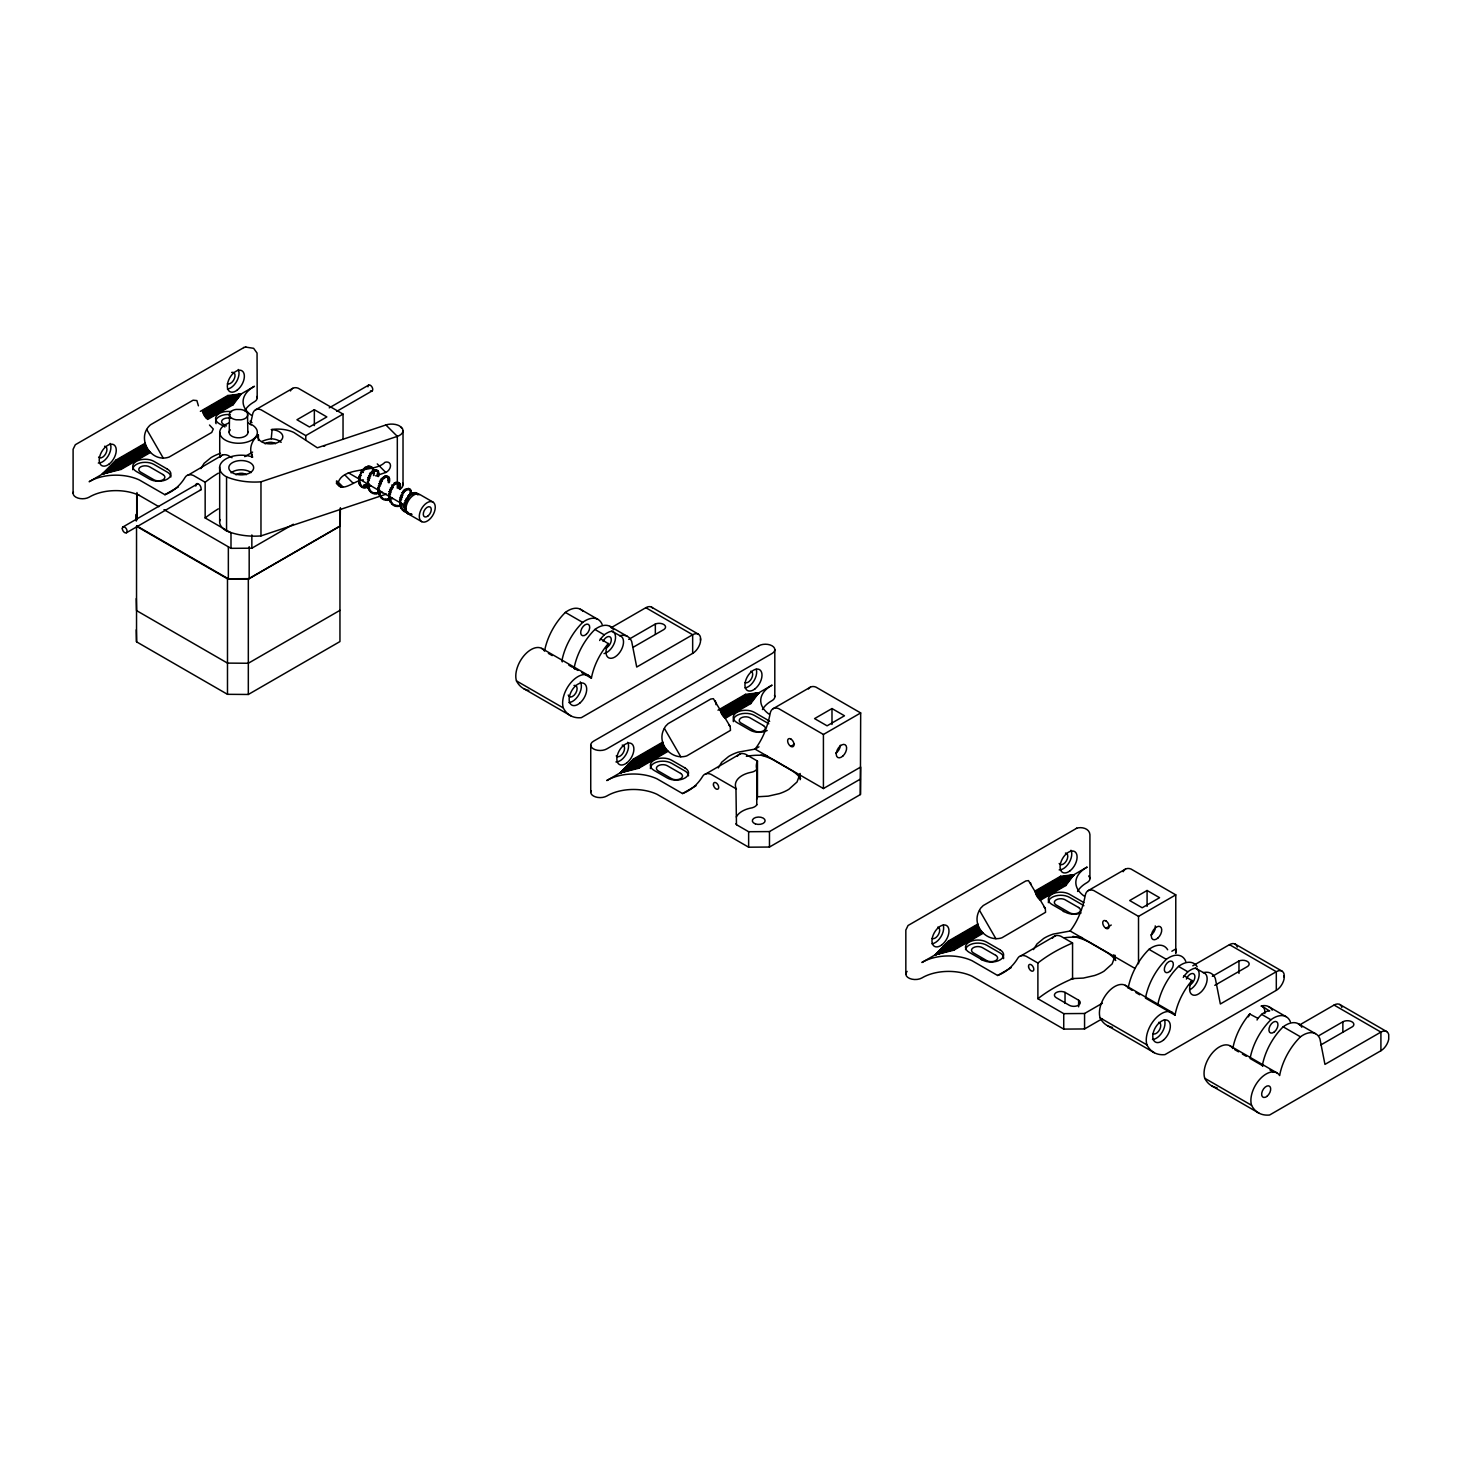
<?xml version="1.0" encoding="UTF-8"?>
<svg xmlns="http://www.w3.org/2000/svg" width="1462" height="1462" viewBox="0 0 1462 1462"><rect width="100%" height="100%" fill="white"/><g stroke="black" fill="none" stroke-linecap="round" stroke-linejoin="round"><path stroke-width="1.5" d="M136.533 641.818L136.533 526.283L227.487 578.806L248.321 578.952L339.952 526.046L339.952 641.562L248.321 694.468L227.487 694.322L136.533 641.818L136.277 629.793M136.715 519.503L136.715 493.9L158.865 506.693M136.971 492.53L136.843 519.887M293.369 524.218L251.848 548.195L230.996 548.341L230.996 532.862L205.155 517.95L205.155 482.259A160.71 92.782 0 0 1 218.295 473.176M386.498 494.065L260.967 535.914A48.118 27.778 0 0 1 226.555 530.944A21.638 12.482 0 0 1 219.684 522.647L219.665 466.999M219.72 432.386L219.72 453.896A18.823 10.874 0 0 0 220.36 456.711M226.555 530.944L226.555 476.868A21.638 12.482 0 0 1 223.668 460.42A21.638 12.482 0 0 1 251.555 456.711L252.67 457.113A45.761 26.426 0 0 1 257.312 435.822L258.39 434.872L258.39 440.409M227.487 694.322L227.487 578.806M340.39 507.716L340.134 526.137L249.18 578.66L228.346 578.806L228.346 546.806M229.26 432.295L229.571 413.125A8.991 5.19 0 0 1 236.131 409.433L240.938 409.488A9.576 5.537 0 0 1 247.517 413.362L247.827 432.533M248.321 694.468L248.321 578.952M249.18 578.66L249.18 546.66M260.967 535.914L260.967 481.82L397.317 436.37A11.422 6.597 0 0 0 402.635 428.969L399.674 426.009A11.422 6.597 0 0 0 385.895 424.967L317.364 447.811L293.807 432.441A25.494 14.711 0 0 0 272.133 429.426L271.238 438.783L269.373 439.093A25.494 14.711 0 0 0 261.808 441.469M340.134 526.137L340.134 509.068M397.317 488.217L397.317 436.37L385.895 424.967M403.019 484.763L403.019 430.669M809.674 687.652A14.73 8.516 60 0 1 815.851 687.067L860.679 712.944L860.424 779.063L769.469 831.586L748.635 831.714L736.464 824.696L735.953 787.981A23.337 13.469 0 0 1 749.458 772.667L752.546 771.973A8.991 5.19 0 0 0 756.768 769.158A32.95 19.024 0 0 1 757.462 761.081L745.73 754.301A15.625 9.028 60 0 0 737.378 756.238M718.281 767.952L721.735 762.195L728.624 756.494A41.393 23.904 0 0 1 738.091 752.181L755.068 749.092L823.417 788.548L860.679 767.038L860.424 794.524L769.469 847.046L748.635 847.192L748.635 831.714M736.318 816.984A23.337 13.469 0 0 1 752.217 807.792L752.546 807.664A8.991 5.19 0 0 0 756.768 804.849L756.768 769.158M756.567 799.44A32.95 19.024 0 0 1 757.462 796.772L757.462 761.081M769.469 847.046L769.469 831.586M860.424 794.524L860.424 779.063M1102.366 1003.224L1084.566 1013.495L1063.733 1013.641L1037.892 998.729L1037.892 963.019A160.71 92.782 0 0 1 1072.56 943.008L1072.56 978.699L1073.693 978.699M1102.366 1018.685L1084.566 1028.956L1063.733 1029.102L1063.733 1013.641M1084.566 1028.956L1084.566 1013.495M222.498 455.047L187.812 475.314M740.137 753.899L705.452 774.166M1055.235 935.826L1020.549 956.093M1175.686 952.968L1175.777 948.966L1171.848 951.232M407.204 511.919A4.185 3.235 -85.3 0 0 406.71 511.663L405.815 512.065A4.295 3.399 -36.2 0 0 406.454 512.449L405.595 512.321A4.295 3.436 -69.5 0 1 404.956 511.956L404.225 511.554A4.295 3.454 -52.7 0 1 403.567 511.188L403.494 509.891A4.295 3.344 -36.7 0 0 402.854 509.525L402.251 510A4.295 3.344 -36.7 0 0 403.037 510.476L403.786 510.476A4.295 3.454 -52.7 0 1 404.608 510.896L405.248 511.243A4.295 3.436 -69.5 0 1 405.906 511.627L407.368 512.486L406.418 512.285A4.185 3.235 -85.3 0 0 407.149 512.76L408.282 512.998L407.386 513.4A4.313 3.491 -52.6 0 1 406.747 513.016L406.619 511.079M800.153 773.489L797.046 781.987L788.895 789.279A41.393 23.904 0 0 1 779.447 793.592L768.226 796.15L757.462 796.772M1115.25 955.399L1112.162 963.897L1103.993 971.207A41.393 23.904 0 0 1 1094.545 975.519L1083.342 978.078L1071.317 978.626M247.827 414.751L247.517 416.14A8.991 5.19 0 0 1 240.956 419.832L236.15 419.777A9.576 5.537 0 0 1 229.589 415.902L229.26 414.514M367.894 486.17L368.461 486.097A4.331 2.431 60.3 0 1 369.1 486.48L369.082 487.084A4.331 2.431 60.3 0 1 368.442 486.7M409.36 514.076L408.519 514.021A4.313 3.491 -69.7 0 1 407.88 513.637L407.788 512.486M200.824 468.644L204.095 463.344L211.003 457.643A41.393 23.904 0 0 1 220.451 453.33M198.412 405.815L196.858 400.57L193.094 400.204L150.513 424.784C135.601 437.558 150.604 463.564 169.135 457.058L211.716 432.46L213.269 429.024L209.505 425.04M664.369 728.35C655.762 743.116 671.369 760.898 686.756 755.909L730.47 730.379L730.196 726.486L713.383 698.672L710.715 699.055L668.134 723.635L665.466 726.34L664.369 728.35L680.799 756.804M979.467 910.278C970.878 925.044 986.466 942.826 1001.872 937.818L1045.568 912.288L1045.293 908.414L1028.48 880.599L1025.812 880.965L983.232 905.563L980.582 908.249L979.467 910.278L995.896 938.732M372.755 471.623L373.029 472.135A4.24 2.686 -5 0 0 373.833 472.61L374.345 472.244A4.24 2.686 -5 0 0 373.541 471.787M1033.47 949.587L1036.978 943.959L1043.74 938.421A41.393 23.904 0 0 1 1053.188 934.108L1070.367 930.983M258.39 434.872L258.299 435.073A12.427 7.164 0 0 0 267.784 443.735A12.427 7.164 0 0 0 282.586 438.07A12.427 7.164 0 0 0 272.462 429.645L271.238 429.572M604.025 653.569A12.427 7.164 -60 0 0 614.442 642.823A12.427 7.164 -60 0 0 612.359 631.328L610.312 631.511A25.494 14.711 -60 0 0 604.226 634.837L600.352 639.113A12.427 7.164 -60 0 0 599.658 640.502M600.535 638.803L608.338 643.719A12.427 7.164 -60 0 0 608.85 657.9A12.427 7.164 -60 0 0 621.387 649.768A12.427 7.164 -60 0 0 620.345 635.933L611.646 631.127M1189.83 989.756A12.427 7.164 -60 0 0 1198.548 978.352A12.427 7.164 -60 0 0 1195.989 968.283L1193.942 968.465A25.494 14.711 -60 0 0 1187.857 971.791L1183.982 976.068A12.427 7.164 -60 0 0 1183.288 977.457M1184.165 975.757L1191.969 980.673A12.427 7.164 -60 0 0 1192.48 994.854A12.427 7.164 -60 0 0 1205.017 986.722A12.427 7.164 -60 0 0 1203.975 972.888L1195.276 968.1M1269.729 1010.845L1267.7 1011.046A25.494 14.711 -60 0 0 1261.615 1014.372L1257.905 1018.338L1249.754 1014.025A12.427 7.164 -60 0 0 1248.457 1016.839M1257.905 1018.338L1257.74 1018.648A12.427 7.164 -60 0 0 1257.028 1020.019M207.659 419.448L233.134 404.736L241.12 393.972L227.816 395.508L200.367 411.352M725.28 718.299L750.774 703.587L758.76 692.824L745.437 694.359L718.006 710.203M1040.377 900.226L1065.871 885.515L1073.857 874.751L1060.553 876.286L1035.059 890.998M608.521 643.426L607.278 644.852A45.761 26.426 -60 0 0 591.397 678.204L581.785 672.648M1192.151 980.381L1190.909 981.806A45.761 26.426 -60 0 0 1175.028 1015.158L1145.477 998.107A45.761 26.426 -60 0 1 1166.311 959.346A25.494 14.711 -60 0 1 1185.773 961.429M1249.919 1013.733L1248.694 1015.158A45.761 26.426 -60 0 0 1232.795 1048.51L1232.356 1047.815A21.638 12.5 -60 0 0 1213.021 1052.165A21.638 12.5 -60 0 0 1204.725 1078.262A48.118 27.778 -60 0 0 1217.078 1087.783M145.177 443.224L115.772 460.201L102.468 474.035L121.09 469.412L150.513 452.434M662.816 742.075L633.412 759.052L620.107 772.886L638.73 768.263L668.134 751.285M977.914 924.002L948.509 940.98L935.205 954.796L953.827 950.19L983.232 933.213M790.832 746.369L794.378 744.195M1105.93 928.297L1111.248 925.026M145.286 444.064L115.882 461.042L102.468 474.035L120.432 468.9L149.837 451.922M202.432 411.06L227.926 396.348L241.12 393.972L232.476 404.225L206.983 418.936M145.469 444.923L116.065 461.901L102.468 474.035L119.774 468.315L149.179 451.338M202.615 411.918L228.109 397.207L241.12 393.972L231.818 403.622L206.325 418.351M145.725 445.782L116.32 462.76L102.468 474.035L119.153 467.657L148.557 450.68M202.889 412.796L228.364 398.084L241.12 393.972L231.179 402.964L205.703 417.693M146.054 446.659L116.649 463.637L102.468 474.035L118.55 466.945L147.954 449.967M203.2 413.673L228.693 398.962L241.12 393.972L230.594 402.251L205.1 416.962M146.456 447.536L102.468 474.035L147.406 449.181M203.602 414.532L241.12 393.972L204.552 416.195M146.894 448.377L89.164 481.711A37.208 21.491 0 0 1 139.365 479.975L164.914 494.704L178.382 486.919M204.04 415.372L254.425 386.297A37.208 21.491 0 0 0 251.409 415.281M255.484 409.835L292.747 388.325M314.348 409.707L296.95 419.758L309.451 426.977L326.848 416.926L314.348 409.707L314.348 425.606M122.899 526.996L197.571 483.885M244.739 456.656L252.597 452.105M329.242 407.861L368.552 385.164M126.481 532.735L201.171 489.624M336.753 411.334L372.134 390.902M250.66 422.664A165.626 95.633 60 0 0 252.579 414.386A14.73 8.516 60 0 1 260.949 409.725L305.777 435.603L343.04 414.093L343.04 438.892M339.952 610.348L248.321 663.255L227.487 663.108L136.533 610.586L136.277 598.561M611.098 627.746L645.82 607.699A11.422 6.597 -60 0 1 652.82 608.32M628.733 639.387L655.341 624.018A6.433 3.71 0 0 1 664.004 624.621A6.433 3.71 0 0 1 663.657 629.665L633.119 647.282M645.82 607.699L692.659 634.746A11.422 6.597 -60 0 1 700.462 637.14L700.462 641.964A11.422 6.597 -60 0 1 692.659 653.386L581.346 717.659A48.118 27.778 -60 0 1 563.309 707.937L516.47 680.908A21.638 12.5 -60 0 1 517.329 667.44L518.279 664.954A21.638 12.5 -60 0 1 544.12 650.462L544.54 651.157A45.761 26.426 -60 0 1 565.374 612.414A25.494 14.711 -60 0 1 583.009 611.354M662.926 742.915L633.521 759.893L620.107 772.886L638.053 767.751L667.458 750.774M720.072 709.911L745.547 695.199L758.76 692.824L750.097 703.076L724.622 717.787M663.108 743.774L633.704 760.752L620.107 772.886L637.414 767.166L666.818 750.189M720.254 710.77L745.73 696.058L758.76 692.824L749.439 702.473L723.964 717.202M663.364 744.633L633.96 761.611L620.107 772.886L636.774 766.508L666.179 749.531M720.51 711.647L746.004 696.935L758.76 692.824L748.818 701.815L723.343 716.544M663.693 745.51L634.289 762.488L620.107 772.886L636.189 765.796L665.594 748.818M720.839 712.524L746.314 697.813L758.76 692.824L748.233 701.102L722.74 715.813M664.077 746.388L620.107 772.886L665.046 748.032M721.223 713.383L758.76 692.824L722.191 715.046M664.534 747.228L606.785 780.562A37.208 21.491 0 0 1 657.005 778.826L682.535 793.555L696.022 785.77M721.68 714.224L772.064 685.148A37.208 21.491 0 0 0 769.049 714.132M773.124 708.686L810.387 687.177M860.679 712.944L823.417 734.472L778.588 708.577A14.73 8.516 60 0 0 770.2 713.237A165.626 95.633 60 0 1 755.068 749.092L758.979 746.826M831.988 708.558L814.572 718.61L827.09 725.828L844.488 715.777L831.988 708.558L831.988 724.458M978.023 924.825L948.619 941.802L935.205 954.796L953.169 949.679L982.574 932.701M1035.169 891.838L1060.663 877.127L1073.857 874.751L1065.195 885.003L1039.72 899.715M978.206 925.684L948.801 942.661L935.205 954.796L952.511 949.094L981.916 932.116M1035.352 892.697L1060.845 877.986L1073.857 874.751L1064.555 884.4L1039.062 899.112M978.462 926.561L949.057 943.538L935.205 954.796L951.89 948.436L981.294 931.458M1035.608 893.574L1061.101 878.863L1073.857 874.751L1063.916 883.742L1038.44 898.454M978.791 927.438L949.386 944.415L935.205 954.796L951.287 947.705L980.691 930.727M1035.937 894.452L1061.43 879.74L1073.857 874.751L1063.331 883.03L1037.837 897.741M979.193 928.297L935.205 954.796L980.143 929.96M1036.339 895.311L1073.857 874.751L1037.289 896.974M979.631 929.156L921.901 962.489A37.208 21.491 0 0 1 972.102 960.735L997.632 975.483L1011.119 967.698M1036.777 896.151L1087.161 867.076A37.208 21.491 0 0 0 1084.146 896.06M1088.221 890.614L1125.484 869.104M1147.085 890.486L1129.687 900.537L1142.188 907.756L1159.585 897.705L1147.085 890.486L1147.085 906.385M1134.622 968.209L1070.166 931.002A165.626 95.633 60 0 0 1085.297 895.164A14.73 8.516 60 0 1 1093.686 890.504L1138.514 916.382L1175.777 894.872L1175.777 953.388M1192.791 965.815L1229.469 944.653A11.422 6.597 -60 0 1 1237.254 947.065M1212.363 976.342L1238.972 960.973A6.433 3.71 0 0 1 1247.634 961.594A6.433 3.71 0 0 1 1247.287 966.62L1214.794 985.351M1229.469 944.653L1276.308 971.7A11.422 6.597 -60 0 1 1284.093 974.094L1284.093 978.919A11.422 6.597 -60 0 1 1276.308 990.341L1164.976 1054.614A48.118 27.778 -60 0 1 1146.939 1044.891L1100.1 1017.863A21.638 12.5 -60 0 1 1100.959 1004.394L1101.909 1001.909A21.638 12.5 -60 0 1 1127.75 987.417L1132.027 990.341M1299.48 1025.026L1334.075 1005.052A11.422 6.597 -60 0 1 1341.878 1007.464M1318.834 1035.681L1342.865 1021.792A6.433 3.71 0 0 1 1351.582 1021.591A6.433 3.71 0 0 1 1352.642 1026.598L1320.88 1044.91M1334.075 1005.052L1380.914 1032.099A11.422 6.597 -60 0 1 1388.717 1034.493L1388.717 1039.318A11.422 6.597 -60 0 1 1380.914 1050.739L1269.601 1115.013A48.118 27.778 -60 0 1 1251.563 1105.29L1204.725 1078.262M364.751 485.823L366.268 485.146M244.026 347.463L75.33 444.722L73.1 449.291L73.1 493.334M1076.745 828.223L908.048 925.501L905.837 930.07L905.837 974.112M400.003 505.03L400.168 505.596A4.295 2.65 -6.2 0 0 400.807 505.962L401.666 505.304M368.881 483.959L368.113 483.739A4.203 1.7 10.1 0 1 367.309 483.301L367.766 483.136A4.203 1.7 10.1 0 1 368.588 483.575L368.936 483.922M375.643 475.863L385.822 472.464A6.433 4.55 -45 0 0 390.482 465.3A6.433 4.55 -45 0 0 384.926 462.321C374.747 473.158 342.236 465.83 337.923 483.538C342.053 493.571 356.527 479.043 363.417 479.938M619.632 635.751L620.272 635.568A25.494 14.711 -60 0 1 631.694 641.526L636.719 667.037L692.659 634.746L692.659 653.386M1203.263 972.705L1203.902 972.522A25.494 14.711 -60 0 1 1215.324 978.48L1220.35 1003.992L1276.308 971.7L1276.308 990.341M1269.034 1010.662L1261.688 1005.874A25.494 14.711 -60 0 1 1272.269 1010.151M245.634 347.079L253.639 348.321L257.056 353.073L257.184 397.92M243.624 347.554L245.835 347.024M1076.361 828.333C1081.423 826.487 1089.482 828.333 1089.921 834.656L1089.921 878.699M380.412 491.378L380.888 491.524A4.185 1.754 50.7 0 1 381.673 492L382.258 492.603M382.185 492.639L381.765 492.493A4.185 1.754 50.7 0 1 380.961 492.018M380.284 480.285L380.741 480.431A4.203 1.188 40.5 0 1 381.564 480.888L382.222 481.437M415.921 493.772L415.775 493.005A4.203 3.326 -86 0 0 414.952 492.548L414.422 493.827A4.203 3.107 80.1 0 1 413.472 493.315L413.655 492.657A4.203 3.107 80.1 0 1 414.459 493.133L414.605 493.242M369.612 485.128L370.124 485.311A4.313 1.809 50.7 0 1 370.763 485.695L370.891 486.225M388.161 481.857L388.271 482.387A4.313 2.339 4.7 0 0 388.929 482.771L389.422 482.478M399.802 503.421L399.839 503.86A4.276 2.23 2.6 0 0 400.478 504.226L401.081 504.006A4.276 2.23 2.6 0 0 400.442 503.641M410.036 493.005L410.219 493.626A4.276 2.741 -4.1 0 0 410.877 494.01L411.717 493.955M392.967 487.668L392.51 487.504A4.295 1.206 40.5 0 1 391.853 487.138L391.615 486.7A4.295 1.206 40.5 0 1 392.273 487.065L393.022 487.632M271.238 438.783L272.462 438.874A12.427 7.164 0 0 1 281.143 442.365M767.294 755.744L764.315 755.452A41.393 23.904 0 0 0 746.369 756.329M1082.392 937.672L1079.413 937.361A41.393 23.904 0 0 0 1064.391 937.782M358.921 481.199L358.811 481.711A4.222 2.668 -5.4 0 0 359.634 482.168L360.072 481.766M369.502 474.035L369.886 474.181A4.203 1.188 40.5 0 1 370.708 474.62L371.001 475.059A4.203 1.188 40.5 0 1 370.178 474.62L369.466 474.072M1261.048 1006.057L1261.743 1006.24A12.427 7.164 -60 0 1 1264.849 1013.531M389.056 491.689L391.012 492.731L389.093 491.744M358.848 479.7L358.72 480.121A4.222 2.248 3.4 0 0 359.542 480.578L359.981 480.285A4.331 2.303 3.4 0 0 359.341 479.901L359.177 479.828M373.358 470.453L373.267 471.294A4.331 2.906 67.9 0 0 373.943 471.678L374.034 471.02A4.331 2.906 67.9 0 0 373.377 470.636L372.847 470.874A4.258 2.961 -12.7 0 0 373.486 471.257M411.571 514.386L411.261 514.277A4.313 3.162 80.4 0 1 410.621 513.893L409.835 514.313A4.313 3.381 -85.8 0 1 409.177 513.93M382.112 481.418L381.765 481.29A4.203 1.188 40.5 0 1 380.942 480.834L380.284 480.34M406.966 488.783L406.765 489.459A4.295 3.198 79.4 0 0 407.423 489.843L408.026 488.527A4.295 3.417 -86.5 0 1 408.684 488.911L409.323 489.679A4.295 3.545 -52.3 0 0 410 490.062L410.365 489.404A4.295 3.545 -52.3 0 0 409.707 489.021L408.41 489.606A4.295 3.417 -86.5 0 1 407.752 489.222L407.624 489.149A4.295 3.198 79.4 0 0 406.966 488.783M405.668 510.384L405.084 510.841A4.295 3.198 -22.1 0 0 405.742 511.225L406.399 511.572A4.295 3.399 -36.2 0 1 406.984 511.919L407.112 512.029M367.73 481.272L367.437 481.382A4.222 1.17 16.7 0 0 368.26 481.839L368.716 481.802A4.222 1.17 16.7 0 0 367.894 481.345L367.894 481.345M373.523 475.534L374.016 475.388A4.24 1.773 11.3 0 0 373.559 475.095M402.415 503.951L402.543 504.024A4.276 1.791 50.7 0 1 403.183 504.408L403.329 504.957M379.316 485.951C376.246 484.543 382.057 487.321 379.298 486.097M402.123 494.887C399.181 493.443 404.773 496.312 402.141 495.051M360.401 475.022C363.234 476.813 358.117 473.688 360.328 475.168M361.461 473.615L360.328 472.957L361.114 473.414M343.04 414.093L298.211 388.216A14.73 8.516 60 0 0 290.426 390.939M1175.777 894.872L1130.948 868.995A14.73 8.516 60 0 0 1123.163 871.717M651.54 607.132L698.379 634.179M1235.171 944.087L1282.01 971.133M1339.777 1004.485L1386.616 1031.532M432.916 502.051A11.294 6.524 -60 0 0 419.557 513.911A11.294 6.524 -60 0 0 429.335 519.558A11.294 6.524 -60 0 0 432.916 502.051L419.612 494.375A11.294 6.524 -60 0 0 407.057 503.531A11.294 6.524 -60 0 0 411.9 514.258M348.321 472.774L358.135 478.44M362.064 480.706L403.293 504.518M580.396 609.27L597.684 619.248M609.928 626.321L627.235 636.299M1268.632 1006.624L1285.939 1016.602M1298.183 1023.674L1315.471 1033.671M408.318 513.93L421.623 521.623M565.374 612.414L582.68 622.392A25.494 14.711 -60 0 1 602.143 624.457M574.566 668.956L574.091 668.207A45.761 26.426 -60 0 1 594.924 629.464L604.226 634.837M1128.189 988.111A45.761 26.426 -60 0 1 1149.004 949.368L1166.311 959.346M1157.721 1005.18A45.761 26.426 -60 0 1 1178.555 966.419L1187.857 971.791M1261.615 1014.372L1270.917 1019.745A25.494 14.711 -60 0 1 1290.398 1021.828M1262.803 1066.31L1262.346 1065.579A45.761 26.426 -60 0 1 1283.161 1026.817L1300.467 1036.814A25.494 14.711 -60 0 1 1319.93 1038.879L1324.956 1064.391L1380.914 1032.099L1380.914 1050.739M224.929 426.959L219.227 423.651A12.427 7.164 0 0 1 217.326 414.934A12.427 7.164 0 0 1 231.489 411.699M232.001 457.716L228.09 455.45A15.625 9.028 60 0 0 219.739 457.387M1072.56 943.008L1060.827 936.228A15.625 9.028 60 0 0 1052.476 938.165M541.708 648.397L588.546 675.444M1125.338 985.351L1172.177 1012.398M1229.962 1045.75L1276.801 1072.797M548.396 653.386L552.234 655.597M568.846 665.192L572.336 667.202M574.091 668.207L577.929 670.437M1135.864 992.552L1139.72 994.781M1234.714 1049.625L1238.57 1051.836M1242.408 1054.065L1246.245 1056.277M1262.346 1065.579L1250.101 1058.506A45.761 26.426 -60 0 1 1270.917 1019.745M1270.021 1070.001L1273.877 1072.231M205.155 482.259L193.423 475.479A15.625 9.028 60 0 0 185.071 477.416A115.535 66.704 60 0 1 164.914 494.704M736.464 789.005L711.044 774.33A15.625 9.028 60 0 0 702.692 776.267A115.535 66.704 60 0 1 682.535 793.555M1037.892 963.019L1026.16 956.258A15.625 9.028 60 0 0 1017.808 958.195A115.535 66.704 60 0 1 997.632 975.483M1078.627 1000.209A6.396 3.692 0 0 1 1078.353 1005.271A6.396 3.692 0 0 1 1069.599 1005.436L1056.295 997.742A6.396 3.692 0 0 1 1056.149 992.607A6.396 3.692 0 0 1 1065.03 992.369L1078.627 1000.209L1078.627 1006.843M523.816 688.712L570.655 715.74M1107.447 1025.666L1154.286 1052.713M1212.071 1086.065L1258.91 1113.112M635.184 766.216L638.73 768.263L635.129 764.206L633.412 759.052M164 509.653L230.996 548.341M748.635 847.192L657.005 794.286A37.208 21.491 0 0 0 606.785 796.022A9.412 5.428 0 0 1 595.436 796.881A9.412 5.428 0 0 1 591.05 790.778M1063.733 1029.102L972.102 976.214A37.208 21.491 0 0 0 921.901 977.95A9.412 5.428 0 0 1 909.51 978.407A9.412 5.428 0 0 1 907.098 971.389M136.715 525.9L228.346 578.806M226.427 425.935L222.955 423.925A6.396 3.692 0 0 1 222.955 419.393A6.396 3.692 0 0 1 230.557 418.278M407.587 498.049C410.456 499.894 405.084 496.55 407.532 498.177M393.826 484.671L393.771 484.013A4.295 2.485 58.5 0 1 394.429 484.379L394.484 485.018A4.295 2.485 58.5 0 1 393.991 484.763M1065.871 885.515L1062.271 881.44L1060.553 876.286M750.774 703.587L747.173 699.512L745.437 694.359M953.827 950.19L950.227 946.133L948.509 940.98M233.134 404.736L229.534 400.661L227.816 395.508M121.09 469.412L117.49 465.355L115.772 460.201M415.793 493.425L416.122 492.767A4.203 3.436 -69.8 0 1 416.944 493.242L417.145 493.315A4.203 3.436 -52.5 0 1 417.949 493.79L417.547 494.412A4.203 3.436 -52.5 0 1 416.743 493.937A4.203 3.436 -69.8 0 1 415.939 493.535M418.973 494.869L418.753 494.649A4.203 3.344 -36 0 0 417.949 494.193L417.492 494.741M405.997 509.47L405.266 509.763A4.313 2.979 -13.1 0 1 404.627 509.397L405.23 508.995A4.313 2.979 -13.1 0 1 405.723 509.269M400.899 426.941L401.849 427.891M377.269 463.911L385.822 472.464M344.666 474.766L353.237 483.337M337.046 481.071L342.766 486.791M336.37 481.181L342.071 486.883M337.137 482.624L341.414 486.901M336.498 482.551L340.792 486.846M337.338 483.831L340.189 486.682M336.333 483.264L339.659 486.444M408.19 513.125L407.861 512.797A4.313 3.491 -52.6 0 0 407.222 512.413M1044.014 907.043L1045.293 908.414M728.917 725.134L730.196 726.486M1175.028 1015.158L1174.589 1014.464A21.638 12.5 -60 0 0 1155.236 1018.795A21.638 12.5 -60 0 0 1146.939 1044.891M591.397 678.204L590.959 677.509A21.638 12.5 -60 0 0 571.605 681.84A21.638 12.5 -60 0 0 563.309 707.937M562.322 661.884L561.847 661.153A45.761 26.426 -60 0 1 582.68 622.392M146.748 429.499L163.159 457.953M372.646 473.213L372.974 473.542A4.24 2.266 3.8 0 0 373.779 474.017L374.418 473.852A4.24 2.266 3.8 0 0 373.504 473.286M735.953 823.673L736.464 824.696M1030.436 882.664L1030.966 884.455M715.32 700.737L716.033 704.666M136.405 520.271L136.277 514.258L136.277 521.093M1342.865 1021.792L1342.865 1032.154M1284.276 975.629L1284.276 977.183M1238.972 960.973L1238.972 973.4M1138.514 916.382L1138.514 963.714M1065.03 992.369L1065.03 1003.407M823.417 734.472L823.417 788.548M774.805 649.658L774.805 696.771M700.645 638.675L700.645 640.228M655.341 624.018L655.341 634.38M590.739 745.072L590.739 792.185M305.777 435.603L305.777 440.117M251.848 534.928L251.848 548.195M650.389 768.573A12.427 7.164 0 0 1 657.863 761.757A12.427 7.164 0 0 1 671.588 763.274L684.892 770.949A12.427 7.164 0 0 1 688.511 775.81M756.768 804.849A32.95 19.024 0 0 1 756.585 804.173M756.256 669.267A12.043 6.944 -60 0 1 753.99 680.78A12.043 6.944 -60 0 1 745.017 687.926M750.81 671.204A6.396 3.692 -60 0 1 751.651 678.295A6.396 3.692 -60 0 1 745.053 682.571M622.227 745.09A6.396 3.692 -60 0 1 623.342 752.601A6.396 3.692 -60 0 1 616.233 755.945M767.166 730.507A12.427 7.164 0 0 1 750.17 730.196L736.866 722.502A12.427 7.164 0 0 1 736.866 712.378A12.427 7.164 0 0 1 754.429 712.378L767.733 720.053A12.427 7.164 0 0 1 769.652 721.479M768.774 723.8A12.427 7.164 0 0 0 767.733 723.123L754.429 715.448A12.427 7.164 0 0 0 740.01 714.132A12.427 7.164 0 0 0 733.376 721.643M799.385 774.513A41.393 23.904 0 0 1 800.153 779.721M800.646 778.588A45.158 26.078 0 0 0 791.837 770.602L774.458 760.532A45.158 26.078 0 0 0 760.934 755.178M762.451 709.545A37.208 21.491 0 0 1 772.064 700.609A9.412 5.428 0 0 0 774.495 695.364M808.504 688.967A14.73 8.516 60 0 1 809.053 688.255M627.746 742.294A12.043 6.944 -60 0 1 625.882 754.739A12.043 6.944 -60 0 1 615.941 761.921M840.321 745.236A6.396 3.692 -60 0 1 835.789 753.076M73.429 491.926A9.412 5.428 0 0 0 77.797 498.03A9.412 5.428 0 0 0 89.164 497.171A37.208 21.491 0 0 1 139.365 495.435M205.155 517.95A160.71 92.782 0 0 1 218.295 508.867M231.654 372.408A6.396 3.692 -60 0 1 234.487 378.347A6.396 3.692 -60 0 1 227.432 383.72M132.75 469.722A12.427 7.164 0 0 1 140.242 462.906A12.427 7.164 0 0 1 153.949 464.423L167.253 472.098A12.427 7.164 0 0 1 170.89 476.959M238.233 369.484A12.043 6.944 -60 0 1 236.734 381.271A12.043 6.944 -60 0 1 227.396 389.075M195.798 486.078A3.765 2.175 60 0 1 197.644 483.63A3.765 2.175 60 0 1 200.879 487.248A3.765 2.175 60 0 1 199.709 490.446M104.606 446.239A6.396 3.692 -60 0 1 105.721 453.75A6.396 3.692 -60 0 1 98.594 457.094M250.112 421.202A12.427 7.164 0 0 1 252.012 422.628M250.112 424.272A12.427 7.164 0 0 1 251.135 424.949M244.83 410.694A37.208 21.491 0 0 1 254.425 401.758A9.412 5.428 0 0 0 256.855 396.513M110.125 443.443A12.043 6.944 -60 0 1 108.243 455.888A12.043 6.944 -60 0 1 98.319 463.07M216.084 423.669A12.427 7.164 0 0 1 215.608 421.878M215.645 420.983A12.427 7.164 0 0 1 229.954 414.587M323.796 446.239A7.365 4.24 -60 0 1 325.149 445.672M1251.563 1105.29A21.638 12.5 -60 0 1 1252.422 1091.84L1253.373 1089.354A21.638 12.5 -60 0 1 1279.195 1074.862L1279.634 1075.557A45.761 26.426 -60 0 1 1300.467 1036.814M1283.161 1026.817A25.494 14.711 -60 0 1 1301.82 1027.201M1112.472 1027.384A48.118 27.778 -60 0 1 1100.1 1017.863M1186.413 979.083A6.396 3.692 -60 0 1 1192.133 973.491A6.396 3.692 -60 0 1 1194.71 978.334A6.396 3.692 -60 0 1 1189.538 984.949M1149.004 949.368A25.494 14.711 -60 0 1 1167.663 949.752M1178.555 966.419A25.494 14.711 -60 0 1 1197.195 966.802M1164.392 1019.727A12.427 7.164 -60 0 1 1162.235 1032.099A12.427 7.164 -60 0 1 1152.495 1039.5M1158.653 1022.358A6.396 3.692 -60 0 1 1159.713 1029.486A6.396 3.692 -60 0 1 1152.933 1033.652M1037.892 998.729A160.71 92.782 0 0 1 1072.56 978.699M1065.432 853.059A6.396 3.692 -60 0 1 1066.365 860.917A6.396 3.692 -60 0 1 1059.164 863.475M965.541 949.587A12.427 7.164 0 0 1 973.692 943.52A12.427 7.164 0 0 1 986.686 945.201L999.99 952.877A12.427 7.164 0 0 1 1003.572 958.633M1070.97 850.263A12.043 6.944 -60 0 1 1069.087 862.69A12.043 6.944 -60 0 1 1059.164 869.89M937.818 927.091A6.396 3.692 -60 0 1 938.641 934.181A6.396 3.692 -60 0 1 932.062 938.458M1081.039 912.982A12.427 7.164 0 0 1 1065.268 912.124L1051.964 904.43A12.427 7.164 0 0 1 1051.964 894.287A12.427 7.164 0 0 1 1069.526 894.287L1082.849 901.981A12.427 7.164 0 0 1 1083.872 902.657M1083.872 905.727A12.427 7.164 0 0 0 1082.849 905.051L1069.526 897.357A12.427 7.164 0 0 0 1055.82 895.859A12.427 7.164 0 0 0 1048.345 902.657M1113.788 954.741A41.393 23.904 0 0 1 1115.214 959.894M1115.744 960.516A45.158 26.078 0 0 0 1106.953 952.511L1089.629 942.497A45.158 26.078 0 0 0 1072.98 936.393M981.093 959.456A6.396 3.692 0 0 1 982.427 960.041M1063.294 911.429A6.396 3.692 0 0 1 1064.007 911.648M1077.567 891.473A37.208 21.491 0 0 1 1087.161 882.536A9.412 5.428 0 0 0 1088.66 875.976M943.246 925.135A12.043 6.944 -60 0 1 940.98 936.667A12.043 6.944 -60 0 1 932.025 943.812M1155.254 925.903A6.396 3.692 -60 0 1 1150.886 935.004M528.824 690.429A48.118 27.778 -60 0 1 516.47 680.908M603.093 641.398A6.396 3.692 -60 0 1 608.85 636.518A6.396 3.692 -60 0 1 611.025 641.617A6.396 3.692 -60 0 1 605.908 647.995M594.924 629.464A25.494 14.711 -60 0 1 613.565 629.848M580.304 681.877A12.427 7.164 -60 0 1 579.007 694.45A12.427 7.164 -60 0 1 568.864 702.546M573.999 685.44A6.396 3.692 -60 0 1 575.699 693.226A6.396 3.692 -60 0 1 568.225 695.035M408.666 512.797A4.185 3.034 81 0 1 408.044 512.394M367.949 386.827A3.381 1.955 60 0 1 370.197 385.2A3.381 1.955 60 0 1 372.737 389.257A3.381 1.955 60 0 1 370.489 390.884M260.967 481.82A48.118 27.778 0 0 1 226.555 476.868M219.665 521.093A21.638 12.482 0 0 1 219.976 519.522M265.134 443.827A6.396 3.692 0 0 1 275.477 443.699M236.003 474.821A6.396 3.692 0 0 1 246.347 474.693M402.635 483.045A11.422 6.597 0 0 1 399.674 489.423M231.051 472.829A12.427 7.164 0 0 1 251.153 472.591M247.955 422.975A18.823 10.874 0 0 1 252.963 439.368A18.823 10.874 0 0 1 224.125 439.368A18.823 10.874 0 0 1 229.132 422.975M247.772 431.327A9.412 5.428 0 0 1 237.155 437.759A9.412 5.428 0 0 1 230.247 429.828M251.775 456.948A18.823 10.874 0 0 1 252.213 454.225M387.795 477.252L388.198 477.855A4.313 3.454 -35.5 0 0 388.855 478.238L388.782 476.941A4.313 3.545 -52.3 0 0 388.124 476.557A4.203 3.454 -70 0 0 387.211 476.082L386.955 476.795A4.203 3.454 -70 0 0 387.777 477.233L388.691 477.288A4.313 3.454 -35.5 0 1 389.349 477.672L388.325 477.562A4.313 3.545 -52.3 0 1 387.668 477.179L387.814 477.197M373.797 470.033L374.345 470.746A4.331 3.235 79.4 0 0 375.003 471.111L375.186 470.417A4.331 3.235 79.4 0 0 374.51 470.051L373.34 470.015A4.24 3.162 -21.8 0 1 372.536 469.54L373.249 468.388A4.24 3.363 -36 0 0 372.445 467.913L371.988 468.461A4.24 3.363 -36 0 0 372.792 468.937L373.029 469.064A4.24 3.162 -21.8 0 1 373.833 469.54L373.797 470.143M392.017 485.128L392.73 485.786A4.276 1.882 48.7 0 0 393.388 486.152L393.241 485.603A4.276 1.882 48.7 0 0 392.565 485.238L392.108 485.092M369.539 490.793L369.941 491.378A4.313 3.363 -36.7 0 0 370.58 491.744L371.549 491.817A4.313 3.472 -52.7 0 1 372.189 492.182L371.768 492.822A4.313 3.472 -52.7 0 1 371.129 492.456L371.074 491.177A4.313 3.363 -36.7 0 0 370.434 490.812L369.575 490.739M378.165 492.639L378.585 493.133A4.295 2.668 -6.2 0 0 379.243 493.498L380.01 492.785A4.203 2.357 60.3 0 0 379.206 492.31L379.078 492.749A4.295 2.668 -6.2 0 1 379.736 493.096L379.937 493.352A4.203 2.357 60.3 0 1 379.151 492.877L378.165 492.639M392.328 504.317L392.711 504.902A4.276 3.436 -52.7 0 0 393.351 505.285L394.1 505.669A4.276 3.436 -69.5 0 0 394.722 506.053L395.142 505.413A4.276 3.436 -69.5 0 0 394.502 505.03L393.845 504.701A4.276 3.436 -52.7 0 0 393.205 504.317L392.73 503.677A4.185 3.271 -36.7 0 0 391.926 503.239L391.524 503.823A4.185 3.271 -36.7 0 0 392.328 504.28L392.328 504.317M410.292 493.827L410.822 494.467A4.203 2.412 59.2 0 0 411.626 494.924L411.644 494.339A4.203 2.412 59.2 0 0 410.84 493.882L410.31 493.79M388.124 478.22L388.526 478.787A4.313 3.253 -21.1 0 0 389.184 479.189L389.696 478.677A4.313 3.253 -21.1 0 0 389.038 478.293L388.216 478.129M417.328 493.772L416.378 493.352L417.328 493.845M365.317 484.562L365.847 485.201A4.24 2.412 59.6 0 0 366.651 485.676L366.67 485.092A4.24 2.412 59.6 0 0 365.865 484.616L365.354 484.525M388.143 480.596L388.563 481.108A4.313 2.778 -4.1 0 0 389.203 481.51L389.733 481.108A4.313 2.778 -4.1 0 0 389.075 480.724L388.179 480.541M388.216 479.426L388.618 479.975A4.313 3.052 -12 0 0 389.257 480.358L389.787 479.92A4.313 3.052 -12 0 0 389.13 479.536L388.216 479.426M364.769 467.548L365.299 468.187A4.24 2.431 59.2 0 0 366.121 468.644L366.158 468.078A4.24 2.431 59.2 0 0 365.336 467.602L364.806 467.511M369.886 466.524L370.27 467.146A4.24 3.454 -69.8 0 0 371.092 467.602L371.22 467.657A4.24 3.454 -52.5 0 0 372.024 468.132L372.445 467.529A4.24 3.454 -52.5 0 0 371.64 467.054L371.439 466.963A4.24 3.454 -69.8 0 0 370.635 466.506L369.923 466.469M371.823 467.493L370.855 467.072L371.823 467.584M401.027 508.191L401.429 508.739A4.295 3.143 -22.7 0 0 402.068 509.105L402.598 508.612A4.295 3.143 -22.7 0 0 401.94 508.246L401.027 508.191M397.335 482.369L397.719 482.99A4.185 3.454 -70 0 0 398.523 483.465L398.888 482.825A4.185 3.454 -70 0 0 398.066 482.35L397.335 482.369M359.908 485.22L360.31 485.804A4.222 3.326 -36.2 0 0 361.114 486.243L361.479 485.64A4.331 3.417 -36.2 0 0 360.822 485.256L359.944 485.165M382.861 498.798L383.227 499.401A4.203 3.363 -69.5 0 0 384.031 499.858L384.78 499.84A4.203 3.253 -85.3 0 0 385.566 500.296L385.84 499.638A4.203 3.253 -85.3 0 0 385.054 499.163L384.396 499.145A4.203 3.363 -69.5 0 0 383.592 498.761L382.953 498.688M396.805 505.523L397.317 506.217A4.295 3.107 81 0 0 397.956 506.601L398.157 505.925A4.295 3.107 81 0 0 397.536 505.541L396.896 505.432M377.854 490.958L378.256 491.415A4.295 2.23 2.6 0 0 378.914 491.762L379.426 491.488A4.295 2.23 2.6 0 0 378.786 491.141L377.89 490.921M383.501 476.831L384.031 477.507A4.203 2.833 67.9 0 0 384.853 477.946L384.908 477.288A4.203 2.833 67.9 0 0 384.086 476.85L383.592 476.758M387.704 499.035L388.216 499.712A4.203 2.741 69.7 0 0 389.002 500.168L390.354 500.424A4.203 2.869 -13.8 0 1 391.158 500.881L390.665 501.32A4.203 2.869 -13.8 0 1 389.861 500.863L389.056 499.511A4.203 2.741 69.7 0 0 388.271 499.054L387.704 499.035M364.605 486.919L365.116 487.632A4.331 3.18 80.4 0 0 365.756 488.016L365.993 487.358A4.331 3.18 80.4 0 0 365.336 486.974L364.605 486.919M374.82 469.795L375.332 470.508A4.331 3.436 -86.5 0 0 375.99 470.874L376.922 470.965A4.313 3.564 -52.3 0 0 377.58 471.349L377.927 470.673A4.313 3.564 -52.3 0 0 377.269 470.289A4.313 3.564 -70 0 0 376.502 469.887L376.209 470.581A4.313 3.564 -70 0 0 376.867 470.965L377.817 471.02A4.313 3.454 -35.5 0 1 378.494 471.385L377.763 472.591A4.313 3.253 -21.1 0 0 378.439 472.975L378.822 472.39A4.313 3.253 -21.1 0 0 378.165 472.025A4.313 3.454 -35.5 0 1 377.452 471.641L376.227 470.179A4.331 3.436 -86.5 0 0 375.57 469.795L374.82 469.795M373.559 492.95L374.053 493.663A4.313 3.344 -85.3 0 0 374.711 494.028L374.93 493.315A4.313 3.344 -85.3 0 0 374.29 492.95L373.596 492.895A4.313 3.454 -69.5 0 0 372.847 492.53L372.518 493.224A4.313 3.454 -69.5 0 0 373.157 493.589L373.596 492.895M368.607 489.459L368.991 490.008A4.313 3.162 -22.7 0 0 369.63 490.373L370.178 489.898A4.313 3.162 -22.7 0 0 369.539 489.532L368.607 489.459M400.332 506.62L400.716 507.15A4.313 2.942 -13.8 0 0 401.356 507.515L401.922 507.076A4.313 2.942 -13.8 0 0 401.282 506.711L399.875 506.437A4.295 2.796 69.7 0 1 399.071 505.98L399.181 505.322A4.295 2.796 69.7 0 1 399.82 505.706L400.369 506.583M398.066 482.771L398.432 483.374A4.203 3.454 -52.3 0 0 399.254 483.849L399.656 483.228A4.203 3.454 -52.3 0 0 398.834 482.752L398.103 482.716M377.763 489.167L378.165 489.569A4.295 1.736 10.1 0 0 378.822 489.916L379.48 489.861A4.295 1.736 10.1 0 0 378.695 489.423L377.854 489.149M359.213 484.032L359.579 484.58A4.222 3.143 -22.1 0 0 360.401 485.037L360.803 484.489A4.331 3.216 -22.1 0 0 360.164 484.105L359.213 484.032M363.8 485.238L364.312 485.877A4.258 2.632 64.1 0 0 365.116 486.353L365.189 485.75A4.258 2.632 64.1 0 0 364.385 485.274L363.837 485.183M367.912 487.906L368.278 488.418A4.331 2.942 -13.8 0 0 368.917 488.783L369.63 488.472A4.331 2.942 -13.8 0 0 368.863 487.997L367.437 487.705A4.331 2.851 69.4 0 1 366.633 487.248L366.761 486.608A4.331 2.851 69.4 0 1 367.401 486.992L367.949 487.851M398.614 483.465L398.962 484.05A4.203 3.363 -35.5 0 0 399.784 484.525A4.185 3.162 -21.1 0 1 400.551 484.964L400.095 485.475A4.185 3.162 -21.1 0 1 399.29 485L400.332 484.068A4.203 3.363 -35.5 0 0 399.4 483.483L398.724 483.374M411.681 493.078L412.156 493.736A4.203 2.796 68.6 0 0 412.978 494.211L413.088 493.571A4.203 2.796 68.6 0 0 412.266 493.114L411.37 492.365A4.295 3.015 -12 0 0 410.712 492L410.274 492.493A4.295 3.015 -12 0 0 410.932 492.877L411.644 493.041M358.757 482.588L359.122 483.118A4.349 2.997 -13.1 0 0 359.762 483.502L360.493 483.191A4.349 2.997 -13.1 0 0 359.707 482.716L358.757 482.588M401.776 506.035L401.52 505.815A4.295 2.394 60.3 0 1 400.88 505.432L400.752 505.249A4.295 2.65 -6.2 0 1 401.392 505.614L401.776 506.035M384.616 476.265L385.091 476.941A4.203 3.143 79.4 0 0 385.913 477.398L386.041 476.703A4.203 3.143 79.4 0 0 385.219 476.247L384.652 476.21M381.509 498.049L381.856 498.633A4.203 3.363 -52.7 0 0 382.642 499.09L383.081 498.487A4.203 3.363 -52.7 0 0 382.295 498.03L381.454 498.012A4.185 3.271 -36.7 0 1 380.668 497.537L381.18 497.025A4.185 3.271 -36.7 0 1 381.966 497.482L381.564 497.994M366.158 466.798L366.651 467.456A4.24 2.814 68.6 0 0 367.455 467.931L367.583 467.31A4.24 2.814 68.6 0 0 366.761 466.835L366.268 466.725M363.216 486.956L363.672 487.668A4.331 3.399 -85.8 0 0 364.33 488.052L364.641 487.376A4.331 3.399 -85.8 0 0 364.001 486.992L363.216 486.956M395.179 505.413L395.635 506.108A4.295 3.326 -85.3 0 0 396.275 506.492L396.586 505.834A4.295 3.326 -85.3 0 0 395.964 505.45L395.307 505.322M408.154 488.582L408.611 489.295A4.295 3.527 -70 0 0 409.287 489.679L410.274 489.752A4.295 3.436 -35.5 0 1 410.932 490.117L410.182 491.305A4.276 3.235 -21.1 0 0 410.84 491.689L411.279 491.122A4.276 3.235 -21.1 0 0 410.621 490.757A4.295 3.436 -35.5 0 1 409.853 490.355L409.598 488.984A4.295 3.527 -70 0 0 408.94 488.6L408.19 488.527M370.398 472.628L371.056 473.286A4.295 1.901 48.7 0 0 371.732 473.651L371.659 473.14A4.295 1.901 48.7 0 0 371.001 472.774L370.398 472.628M367.364 486.389L367.73 486.864A4.313 2.668 -6.2 0 0 368.369 487.23L368.972 486.901A4.313 2.668 -6.2 0 0 368.333 486.535L367.419 486.334M390.226 501.923L390.573 502.471A4.185 3.07 -22.7 0 0 391.377 502.91L391.834 502.398A4.185 3.07 -22.7 0 0 391.03 501.959L390.281 501.886M399.035 485.658L399.364 486.188A4.203 2.961 -12 0 0 400.186 486.663L400.643 486.206A4.203 2.961 -12 0 0 399.839 485.731L399.144 485.585M386.005 499.255L386.461 499.931A4.203 3.052 81 0 0 387.247 500.406L387.54 499.84A4.203 3.052 81 0 0 386.626 499.273L386.005 499.255M403.969 507.497L404.316 507.972A4.295 2.705 -5.4 0 0 404.956 508.356L405.577 508.027A4.295 2.705 -5.4 0 0 404.937 507.661L403.969 507.497M398.962 486.809L399.309 487.321A4.185 2.686 -4.1 0 0 400.131 487.796L400.716 487.504A4.185 2.686 -4.1 0 0 399.766 486.919L399.016 486.773M385.639 476.009L386.096 476.703A4.203 3.344 -86.5 0 0 386.918 477.16L387.229 476.575A4.203 3.344 -86.5 0 0 386.279 475.991L385.676 475.954M398.687 488.125L399.035 488.582A4.185 2.266 4.7 0 0 399.857 489.057L400.296 488.765A4.185 2.266 4.7 0 0 399.473 488.29L398.724 488.089M376.904 492.767L377.36 493.425A4.203 2.741 69.7 0 0 378.146 493.9L378.311 493.315A4.203 2.741 69.7 0 0 377.525 492.84L377.032 492.712M394.32 483.045L394.941 483.812A4.295 2.887 67.9 0 0 395.599 484.178L395.617 483.465A4.295 2.887 67.9 0 0 394.941 483.1L394.32 483.045M391.213 497.628L391.834 498.286A4.258 1.791 50.7 0 0 392.474 498.688L392.437 498.195A4.258 1.791 50.7 0 0 391.798 497.811L391.249 497.61M367.51 466.36L367.949 467.036A4.24 3.125 80.1 0 0 368.753 467.511L368.972 466.853A4.24 3.125 80.1 0 0 368.15 466.396L367.51 466.36M402.836 491.36L403.475 492A4.167 1.846 48.7 0 0 404.298 492.438L404.097 491.872A4.167 1.846 48.7 0 0 403.293 491.433L402.836 491.36M403.877 505.943L404.225 506.4A4.295 2.284 3.4 0 0 404.883 506.766L405.504 506.565A4.295 2.284 3.4 0 0 404.864 506.181L403.932 505.925M361.955 486.682L362.375 487.376A4.331 3.509 -69.7 0 0 363.033 487.741L363.417 487.102A4.331 3.509 -69.7 0 0 362.777 486.718L361.955 486.682M367.053 484.708L367.401 485.128A4.295 2.23 2.6 0 0 368.04 485.494L368.68 485.293A4.295 2.23 2.6 0 0 368.04 484.927L367.163 484.671M371.549 471.44L372.152 472.153A4.313 2.504 58.5 0 0 372.828 472.518L372.847 471.934A4.313 2.504 58.5 0 0 372.189 471.55L371.549 471.44M395.434 482.478L396.001 483.264A4.276 3.198 79.4 0 0 396.677 483.611L397.152 482.259A4.185 3.344 -86.5 0 1 397.956 482.734L397.81 483.429A4.185 3.344 -86.5 0 1 396.842 482.899A4.276 3.198 79.4 0 0 396.092 482.515L395.489 482.442M377.415 473.158L377.708 473.67A4.222 2.979 -12 0 0 378.512 474.145L379.06 473.743A4.222 2.979 -12 0 0 378.256 473.268L377.47 473.121M389.002 498.853L389.312 499.31A4.185 2.595 -6.2 0 0 390.116 499.766L390.756 498.999A4.203 2.339 60.3 0 0 389.97 498.524L390.025 499.145A4.203 2.339 60.3 0 0 390.811 499.62L390.628 499.401A4.185 2.595 -6.2 0 0 389.824 498.962L389.13 498.798M368.771 466.25L369.173 466.926A4.24 3.344 -86 0 0 369.977 467.401L370.27 466.743A4.24 3.344 -86 0 0 369.447 466.268L368.771 466.25M403.987 490.172L404.572 490.867A4.185 2.431 58.5 0 0 405.394 491.305L405.303 490.665A4.185 2.431 58.5 0 0 404.481 490.209L403.987 490.172M379.444 495.673L379.718 496.185A4.185 3.07 -22.7 0 0 380.504 496.641L381.07 496.203A4.185 3.07 -22.7 0 0 380.284 495.746L379.499 495.618M377.36 474.309L377.653 474.803A4.222 2.723 -4.1 0 0 378.457 475.296L379.005 474.949A4.222 2.723 -4.1 0 0 378.201 474.456L377.488 474.273M360.858 486.06L361.242 486.736A4.222 3.436 -52.6 0 0 362.064 487.193L362.357 486.517A4.331 3.527 -52.6 0 0 361.717 486.133L360.913 486.024M375.204 492.986L375.734 493.772A4.313 3.125 81 0 0 376.374 494.138L376.502 493.425A4.313 3.125 81 0 0 375.862 493.041L375.35 492.932M377.068 475.625L377.379 476.082A4.222 2.303 4.7 0 0 378.183 476.557L378.713 476.301A4.222 2.303 4.7 0 0 377.909 475.826L377.196 475.607M405.138 489.277L405.687 490.008A4.295 2.887 67.9 0 0 406.345 490.391L406.473 489.752A4.295 2.887 67.9 0 0 405.815 489.368L405.285 489.24M378.749 494.101L379.133 494.686A4.313 2.942 -13.8 0 0 379.791 495.051L380.394 494.668A4.313 2.942 -13.8 0 0 379.608 494.211L378.804 494.065M388.691 497.171L388.983 497.592A4.185 2.175 2.6 0 0 389.787 498.03L390.317 497.793A4.185 2.175 2.6 0 0 389.532 497.354L388.691 497.171M381.216 478.86L381.82 479.481A4.185 1.846 48.7 0 0 382.642 479.938L382.678 479.536A4.185 1.846 48.7 0 0 381.71 478.969L381.344 478.86M408.921 494.832L409.488 495.454A4.185 1.809 49.5 0 0 410.31 495.929L410.365 495.527A4.185 1.809 49.5 0 0 409.415 494.96L408.958 494.814M382.368 477.672L382.916 478.348A4.203 2.449 58.5 0 0 383.738 478.805L383.72 478.202A4.203 2.449 58.5 0 0 382.898 477.745L382.514 477.654M363.417 468.553L363.983 469.174A4.222 1.827 49.5 0 0 364.787 469.649L364.86 469.265A4.222 1.827 49.5 0 0 363.91 468.681L363.545 468.553M1267.024 1096.281L1266.805 1096.445A5.172 2.979 -60 0 1 1265.544 1097.176L1265.324 1097.268A6.396 3.692 -60 0 1 1262.4 1090.926A6.396 3.692 -60 0 1 1269.948 1086.577A6.396 3.692 -60 0 1 1267.024 1096.281M758.76 645.802L593.481 741.234A9.412 5.428 0 0 0 593.481 748.909A9.412 5.428 0 0 0 606.785 748.909L772.064 653.496A9.412 5.428 0 0 0 772.064 645.802A9.412 5.428 0 0 0 758.76 645.802M358.555 478.019L358.884 478.421A4.24 1.754 10.9 0 0 359.707 478.878L360.365 478.878A4.331 1.791 10.9 0 0 359.488 478.33L358.738 478.019M399.437 501.63L399.747 502.033A4.276 1.736 10.1 0 0 400.387 502.38L401.008 502.288A4.276 1.736 10.1 0 0 400.35 501.923L399.601 501.649M404.079 504.28L404.389 504.701A4.295 1.773 10.9 0 0 405.029 505.066L405.76 505.066A4.295 1.773 10.9 0 0 405.011 504.609L404.152 504.28M388.654 495.38L388.892 495.746A4.185 1.7 10.1 0 0 389.696 496.203L390.244 496.075A4.185 1.7 10.1 0 0 389.44 495.636L388.654 495.38M358.939 476.32L359.268 476.667A4.24 1.206 17.5 0 0 360.072 477.124L360.493 477.051A4.331 1.243 17.5 0 0 359.835 476.685L358.939 476.32M404.444 502.581L404.773 502.928A4.295 1.224 17.5 0 0 405.413 503.312L405.997 503.33A4.295 1.224 17.5 0 0 405.358 502.965L404.444 502.581M399.565 499.785L399.875 500.114A4.185 1.151 16.7 0 0 400.698 500.552L401.118 500.516A4.185 1.151 16.7 0 0 400.314 500.077L399.638 499.803M407.788 496.111L408.391 496.678A4.203 1.151 41.2 0 0 409.196 497.135L409.013 496.751A4.203 1.151 41.2 0 0 408.209 496.276L407.861 496.13M362.284 469.85L363.033 470.49A4.331 1.188 41.2 0 0 363.691 470.855L363.508 470.472A4.24 1.151 41.2 0 0 362.704 470.015L362.357 469.85M388.782 493.553L389.02 493.845A4.185 1.151 16.7 0 0 389.824 494.284L390.482 494.375A4.185 1.151 16.7 0 0 389.568 493.864L388.855 493.571M378 487.321L378.292 487.668A4.295 1.188 16.7 0 0 378.95 488.016L379.48 488.016A4.295 1.188 16.7 0 0 378.822 487.65L378.073 487.339M401.995 492.785L402.598 493.334A4.185 1.188 40.5 0 0 403.421 493.772L403.311 493.443A4.185 1.188 40.5 0 0 402.324 492.895L402.087 492.804M405.011 500.881L406.929 501.959L405.084 500.899M379.499 481.893L381.399 482.972L379.499 481.893M399.894 497.939L401.812 498.981L400.058 498.012M367.474 479.225L369.393 480.267L367.638 479.28M390.317 488.144L392.2 489.24L390.5 488.217M368.716 475.662L370.599 476.74L368.808 475.698M361.26 471.349L363.069 472.445L361.26 471.349M368.022 477.434L369.923 478.458L368.095 477.471M378.859 483.684L380.705 484.69L378.859 483.684M389.623 489.898L391.524 490.94L389.787 489.989M400.46 496.148L402.342 497.19L400.533 496.203M405.833 499.236L407.66 500.278L405.833 499.236M763.475 725.591L749.567 717.586A6.396 3.692 0 0 0 741.124 717.897A6.396 3.692 0 0 0 740.594 722.776L754.429 730.799A6.396 3.692 0 0 0 763.475 730.799A6.396 3.692 0 0 0 763.475 725.591M1078.591 907.5L1064.665 899.514A6.396 3.692 0 0 0 1056.222 899.824A6.396 3.692 0 0 0 1055.692 904.704L1069.526 912.727A6.396 3.692 0 0 0 1078.591 912.727A6.396 3.692 0 0 0 1078.591 907.5M791.033 739.132L790.631 738.895A4.514 2.613 60 0 0 787.634 740.85A4.514 2.613 60 0 0 790.631 746.26L791.033 746.497A4.514 2.613 60 0 0 794.03 744.542A4.514 2.613 60 0 0 791.033 739.132M1106.131 921.06L1105.729 920.822A4.514 2.613 60 0 0 1102.732 922.778A4.514 2.613 60 0 0 1105.729 928.187L1106.131 928.407A4.514 2.613 60 0 0 1109.128 926.469A4.514 2.613 60 0 0 1106.131 921.06M167.253 469.028L153.949 461.352A12.427 7.164 0 0 0 136.386 461.352A12.427 7.164 0 0 0 136.386 471.495L149.691 479.17A12.427 7.164 0 0 0 167.253 479.17A12.427 7.164 0 0 0 167.253 469.028M684.892 767.879L671.588 760.203A12.427 7.164 0 0 0 654.007 760.203A12.427 7.164 0 0 0 654.007 770.346L667.33 778.022A12.427 7.164 0 0 0 684.892 778.022A12.427 7.164 0 0 0 684.892 767.879M999.99 949.807L986.686 942.131A12.427 7.164 0 0 0 969.123 942.131A12.427 7.164 0 0 0 969.123 952.274L982.427 959.949A12.427 7.164 0 0 0 999.99 959.949A12.427 7.164 0 0 0 999.99 949.807M162.995 474.565L149.691 466.89A6.396 3.692 0 0 0 140.644 466.89A6.396 3.692 0 0 0 140.644 472.098L153.949 479.792A6.396 3.692 0 0 0 162.995 479.792A6.396 3.692 0 0 0 162.995 474.565M680.634 773.416L667.33 765.741A6.396 3.692 0 0 0 658.265 765.741A6.396 3.692 0 0 0 658.265 770.949L671.588 778.643A6.396 3.692 0 0 0 680.634 778.643A6.396 3.692 0 0 0 680.634 773.416M995.732 955.344L982.427 947.65A6.396 3.692 0 0 0 973.381 947.65A6.396 3.692 0 0 0 973.381 952.877L986.686 960.571A6.396 3.692 0 0 0 995.732 960.571A6.396 3.692 0 0 0 995.732 955.344M755.361 823.874A6.396 3.692 0 0 0 765.119 820.858A6.396 3.692 0 0 0 755.708 817.477A6.396 3.692 0 0 0 755.361 823.874M754.904 688.931A12.043 6.944 -60 0 0 760.039 669.998A12.043 6.944 -60 0 0 745.492 681.219A12.043 6.944 -60 0 0 754.904 688.931M626.796 762.89A12.043 6.944 -60 0 0 631.931 743.957A12.043 6.944 -60 0 0 617.384 755.196A12.043 6.944 -60 0 0 626.796 762.89M713.456 785.076A3.765 2.175 60 0 0 717.879 789.151A3.765 2.175 60 0 0 716.819 783.376A3.765 2.175 60 0 0 713.456 785.076M842.77 756.128A7.365 4.24 -60 0 0 845.109 744.725A7.365 4.24 -60 0 0 836.41 752.455A7.365 4.24 -60 0 0 842.77 756.128M109.157 464.039A12.043 6.944 -60 0 0 114.31 445.106A12.043 6.944 -60 0 0 99.763 456.345A12.043 6.944 -60 0 0 109.157 464.039M237.264 390.062A12.043 6.944 -60 0 0 242.418 371.129A12.043 6.944 -60 0 0 227.871 382.368A12.043 6.944 -60 0 0 237.264 390.062M1274.48 1031.77A6.396 3.692 -60 0 0 1276.746 1021.792A6.396 3.692 -60 0 0 1269.107 1028.261A6.396 3.692 -60 0 0 1274.48 1031.77M1163.569 1039.957A12.427 7.164 -60 0 0 1167.955 1020.604A12.427 7.164 -60 0 0 1153.152 1033.159A12.427 7.164 -60 0 0 1163.569 1039.957M1169.856 971.371A6.396 3.692 -60 0 0 1172.122 961.393A6.396 3.692 -60 0 0 1164.501 967.862A6.396 3.692 -60 0 0 1169.856 971.371M941.893 944.799A12.043 6.944 -60 0 0 947.029 925.866A12.043 6.944 -60 0 0 932.5 937.105A12.043 6.944 -60 0 0 941.893 944.799M1070.001 870.84A12.043 6.944 -60 0 0 1075.137 851.907A12.043 6.944 -60 0 0 1060.608 863.147A12.043 6.944 -60 0 0 1070.001 870.84M1028.572 967.003A3.765 2.175 60 0 0 1032.976 971.079A3.765 2.175 60 0 0 1031.916 965.286A3.765 2.175 60 0 0 1028.572 967.003M1157.886 938.056A7.365 4.24 -60 0 0 1160.207 926.652A7.365 4.24 -60 0 0 1151.508 934.382A7.365 4.24 -60 0 0 1157.886 938.056M579.921 703.003A12.427 7.164 -60 0 0 584.325 683.649A12.427 7.164 -60 0 0 569.522 696.204A12.427 7.164 -60 0 0 579.921 703.003M586.225 634.417A6.396 3.692 -60 0 0 588.492 624.438A6.396 3.692 -60 0 0 580.871 630.908A6.396 3.692 -60 0 0 586.225 634.417M428.311 515.702A5.647 3.253 -60 0 0 430.102 506.948A5.647 3.253 -60 0 0 423.413 512.87A5.647 3.253 -60 0 0 428.311 515.702M122.315 528.641A3.381 1.955 60 0 0 126.024 532.936A3.381 1.955 60 0 0 125.769 528.001A3.381 1.955 60 0 0 122.315 528.641M233.957 473.505A12.427 7.164 0 0 0 253.602 468.443A12.427 7.164 0 0 0 236.204 461.151A12.427 7.164 0 0 0 233.957 473.505"/></g></svg>
